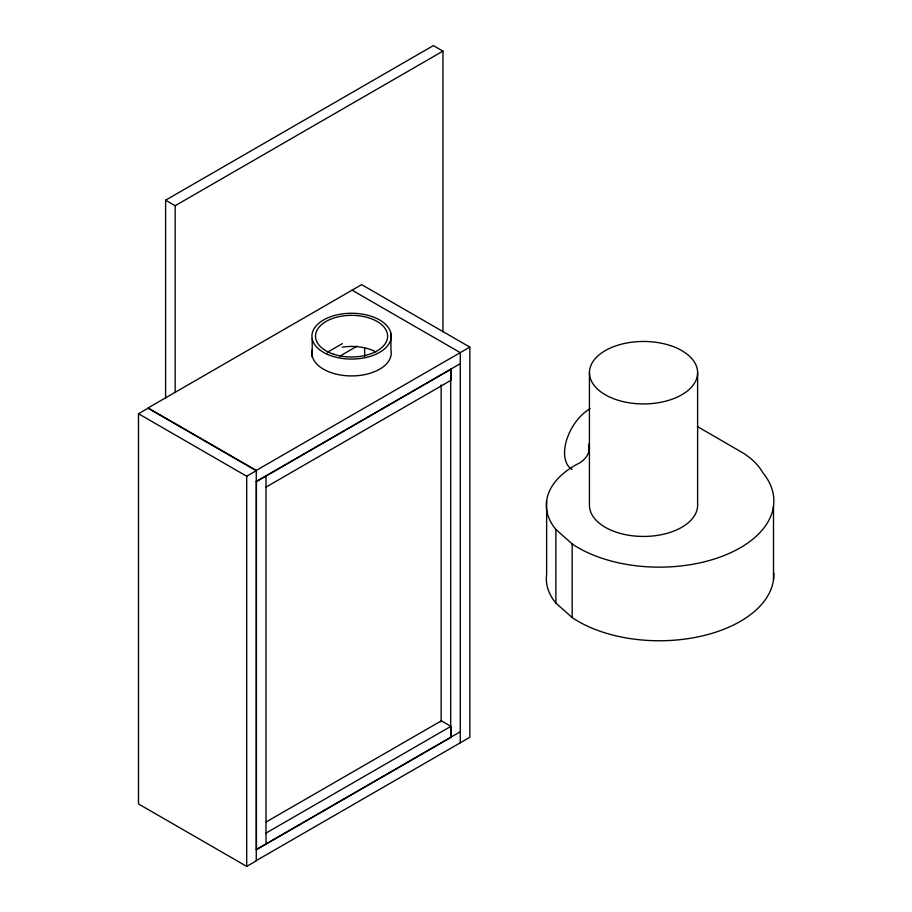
<?xml version="1.0" encoding="UTF-8"?>
<svg xmlns="http://www.w3.org/2000/svg" width="912" height="912" viewBox="0 0 912 912"><rect width="100%" height="100%" fill="white"/><g stroke="black" fill="none" stroke-linecap="round" stroke-linejoin="round"><path stroke-width="1.37" d="M165.608 398.259L165.608 200.195L433.382 45.6L442.947 51.118L442.947 331.82M165.608 200.195L175.172 205.713L442.947 51.118M138.499 413.752L148.063 408.234L256.261 470.706L246.696 476.224L138.499 413.752L138.499 803.939L246.696 866.4L256.261 860.882L256.261 470.421L469.84 347.107L469.84 737.284L256.261 860.597M327.556 352.18L342.342 343.642M339.88 356.102L357.139 346.138M256.261 481.468L460.275 363.671M266.008 487.088L450.893 380.35L450.893 369.303L256.443 481.57L256.443 849.665L450.893 737.398L450.893 726.351L441.34 720.833L266.304 821.883M266.008 833.101L450.893 726.351M256.261 849.551L460.275 731.766M697.338 426.497L743.793 453.446A93.332 53.888 0 0 1 762.728 472.564A114.559 66.143 0 0 1 721.654 556.491A114.559 66.143 0 0 1 572.155 543.94L555.875 529.45A97.185 56.111 0 0 1 580.283 462.601A40.299 23.267 0 0 0 588.856 444.019L588.856 452.512M469.84 347.107L361.642 284.647L148.063 407.949L256.261 470.421M352.078 290.164L460.275 352.636L460.275 742.813M546.63 500.905L546.63 574.514A97.185 56.111 0 0 0 555.875 603.071L572.155 617.549A114.559 66.143 0 0 0 700.085 636.428A114.559 66.143 0 0 0 773.832 573.203M773.501 506.228L773.501 579.838M697.623 372.689A54.093 31.236 0 0 1 616.478 399.741A54.093 31.236 0 0 1 616.478 345.648A54.093 31.236 0 0 1 697.623 372.689L697.623 505.202A54.093 31.236 0 0 1 643.53 536.438A54.093 31.236 0 0 1 589.426 505.202L589.426 372.689M572.155 543.94L572.155 617.549M555.875 529.45L555.875 603.071M450.71 369.2L450.71 737.284M441.146 384.989L441.146 721.814M390.952 333.359L390.952 350.311A39.672 22.903 0 0 1 351.268 375.926A39.672 22.903 0 0 1 312.292 349.855M364.64 347.928L364.64 356.455M312.212 338.968L312.212 357.333M266.008 476.053L266.008 844.147M246.696 476.224L246.696 866.4M175.172 205.713L175.172 392.377M342.251 347.13A36.07 20.828 0 0 1 375.949 351.895M572.018 469.372A36.07 20.828 -60 0 1 566.489 440.473A36.07 20.828 -60 0 1 590.053 408.69M327.18 354.221A39.672 22.903 0 0 0 390.872 339.332A39.672 22.903 0 0 0 336.688 314.936A39.672 22.903 0 0 0 327.18 354.221M333.553 354.198A36.07 20.828 0 0 0 387.646 336.163A36.07 20.828 0 0 0 333.553 318.128A36.07 20.828 0 0 0 333.553 354.198"/></g></svg>
